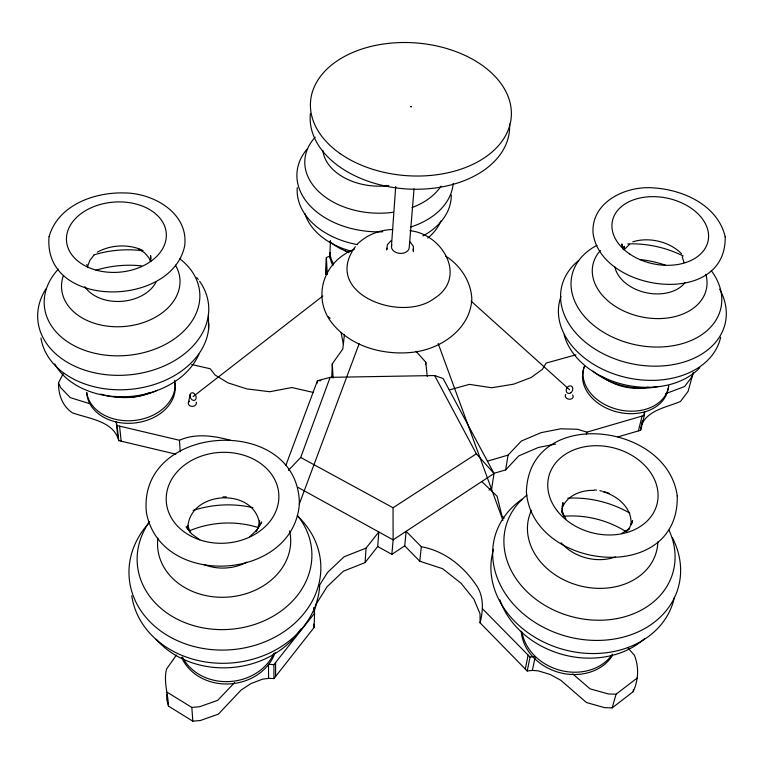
<?xml version="1.0" encoding="UTF-8"?>
<svg xmlns="http://www.w3.org/2000/svg" width="764" height="764" viewBox="0 0 764 764"><rect width="100%" height="100%" fill="white"/><g stroke="black" fill="none" stroke-linecap="round" stroke-linejoin="round"><path stroke-width="1.15" d="M166.762 694.142L166.762 699.623L168.481 706.117L192.805 721.187L200.493 720.471L218.389 714.13L241.157 690.007L250.945 683.57L262.558 679.177L268.584 678.308L273.942 678.594L314.109 627.464L314.558 613.253L313.66 607.628M275.584 676.512L275.594 662.531M480.059 622.822C483.335 610.025 484.032 596.216 476.087 584.899C463.089 565.943 444.39 550.834 421.327 546.747L406.123 531.314L404.719 545.859L419.751 561.215L442.576 568.683L461.074 583.266L473.89 599.177L480.069 613.893L480.059 622.822L527.198 670.983L532.374 670.391L538.362 670.887L550.319 674.526L560.786 680.266L586.466 702.546L604.668 707.655L612.165 707.884L633.194 691.687C638.456 679.998 639.181 667.211 634.406 655.254L628.228 648.283M317.375 383.05L317.442 380.73L330.124 377.349L434.64 375.535L443.12 378.533L494.031 473.479L491.749 488.196L488.95 490.049M330.029 258.242L330.105 255.883L326.362 257.563L325.97 274.601L326.457 259.282M330.411 240.536L330.086 249.981A40.74 29.204 3.4 0 0 333.629 263.981M331.767 377.75L332.292 363.788L342.788 349.043L344.459 334.46M365.068 562.591L366.061 548.103L378.82 531.973L377.702 546.518L365.068 562.591L343.351 571.224L327.04 586.781L316.621 603.417L313.956 612.126M391.435 246.457L395.704 186.473M630.949 524.849C632.63 508.471 617.579 495.569 602.911 491.768M617.875 436.922L640.633 430.237L644.358 415.406L644.635 411.758L643.775 415.186M640.633 430.237L640.92 426.598M414.031 188.813L409.217 247.584A8.91 6.36 4.3 0 1 398.846 253.266A8.91 6.36 4.3 0 1 391.837 244.833M623.93 249.694L624.217 246.256L623.73 248.462M377.702 546.518L391.856 554.377L393.126 539.871L393.04 507.745L476.364 453.816L494.031 473.479L393.126 539.871L297.922 487.346M425.558 364.543L425.787 362.222L416.065 351.278M633.194 691.687L633.413 689.539M419.751 561.215L421.327 546.747M494.298 473.231L505.653 469.898L508.06 455.124L521.363 441.029L541.16 432.625L560.795 428.795L577.546 429.263L586.867 432.157L644.358 415.406M525.279 669.025L528.134 655.12M527.198 670.983L530.073 657.088L482.351 608.66M188.402 402.733L190.131 394.568M532.374 670.391L535.067 657.651M586.38 434.439L586.867 432.157M562.027 506.866L562.953 502.626L562.189 510.046L563.603 516.55M259.655 520.828L257.783 528.459L261.718 521.974L255.969 531.477M387.052 248.271L386.651 249.904L387.396 244.7L391.12 240.631M638.389 430.896L642.085 416.074M641.493 424.316L642.343 420.888M631.79 523.827L632.582 520.647L629.66 527.561L625.993 531.744M693.168 373.013L688.049 391.454L680.504 401.444C666.781 407.441 647.509 409.791 641.292 425.643M693.215 372.803L692.155 376.547L684.563 386.555L665.444 393.718M612.165 707.884L616.061 694.218L637.3 677.935M288.458 470.347L300.701 457.464L330.124 377.349M87.612 266.407L89.78 260.524L93.962 255.176M285.851 465.381L317.442 380.73L320.823 380.673M299.24 504.183L359.137 343.752M561.788 509.072C566.086 495.912 580.85 489.877 593.809 490.412M175.873 454.16L118.716 440.608C113.702 420.773 88.213 418.634 72.36 412.789C62.323 405.951 58.408 394.73 58.494 382.917L63.106 373.758M255.835 531.744L256.981 529.863L249.885 536.557M318.941 586.141L327.613 572.389L344.106 556.765L366.061 548.103M355.336 246.696C321.09 293.223 401.243 323.544 434.267 298.428C467.979 277.246 442.251 233.727 409.905 230.718M176.398 655.092L166.552 669.063C163.381 681.641 168.08 693.607 168.481 706.117M273.942 678.594L273.932 664.632L314.558 613.253M505.653 469.898L518.842 455.841L538.448 447.446L555.609 444.075M234.672 682.51L217.73 700.34L199.624 706.719L191.84 707.435L167.24 692.27M625.067 248.768L629.498 244.423M627.072 530.97L629.622 528.526L621.743 533.444M357.485 243.945C366.854 234.863 379.775 229.802 392.763 229.525M346.579 253.046C322.465 266.903 314.185 297.368 330.038 320.498C348.747 346.302 382.812 355.776 413.41 352.204C441.067 348.852 470.185 329.083 471.827 299.221C471.168 281.477 460.31 265.261 445.46 255.978M193.091 396.602L322.847 296.012M391.856 554.377L404.719 545.859M348.212 252.015L354.372 249.14M489.59 489.18L491.749 488.196M117.837 436.903L116.214 421.843L117.102 425.548L179.454 440.265C195.603 432.978 214.388 435.814 230.833 440.417M487.413 461.141L508.06 455.124M449.242 389.946L469.344 384.378L491.691 387.749L513.618 384.168L531.123 377.512L542.411 369.346L546.126 363.081L575.903 354.821M530.073 657.088L534.265 656.61M616.061 694.218L608.478 693.989L590.056 688.841L572.675 673.858M273.932 664.632L268.508 664.346L268.584 678.308M191.668 364.504L210.205 368.764L215.018 374.971L227.901 382.831L246.858 388.914L269.759 391.731L291.886 387.529L313.087 392.4M89.149 403.497L70.288 397.633L60.662 387.663L58.494 382.917M300.701 457.464L393.04 507.745M138.599 248.911L144.587 252.808L148.894 257.745L150.451 261.508M199.757 539.776L191.84 534.026L186.12 526.768L190.484 532.756L187.677 525.393L187.791 527.532M328.3 316.831L330.115 318.244M471.159 301.197L569.495 389.65M481.788 481.53L497.097 496.247L501.852 515.528L504.049 518.279M410.077 241.825L413.362 246.342L413.439 251.595L413.095 249.083M565.923 518.909L561.454 510.829L562.476 513.742M434.64 375.535L476.364 453.816M86.762 264.554L87.86 267.419M438.144 343.437L502.922 520.313M682.233 256.78L684.038 262.615M623.29 249.436L621.762 243.974L622.889 248.548M341.088 332.703L343.351 344.01M313.584 624.102L314.109 627.464M117.102 425.548L118.716 440.608M119.576 426.131L121.17 441.181M425.787 362.222L427.238 376.442M150.861 258.901L150.575 255.539L150.766 261.517M259.378 522.824C252.922 486.83 189.758 490.908 187.829 527.37M191.84 707.435L192.805 721.187M179.454 440.265L180.208 451.791M326.362 257.563L327.307 274.553M332.292 363.788L333.094 378.075M208.438 314.472L208.562 329.379M297.75 515.92A87.459 72.389 -4.2 0 1 282.623 609.901A87.459 72.389 -4.2 0 1 168.72 614.208A87.459 72.389 -4.2 0 1 149.639 521.525M297.244 515.776A96.025 79.933 -4.4 0 1 292.459 625.258A96.025 79.933 -4.4 0 1 161.271 631.427A96.025 79.933 -4.4 0 1 149.161 522.729M300.749 629.087A85.902 72.322 -4.8 0 1 156.133 639.229M190.398 530.407A85.902 72.322 -4.8 0 1 258.595 527.676M289.594 530.875A66.649 54.817 -4.1 0 1 226.746 597.171A66.649 54.817 -4.1 0 1 157.909 538.142M319.705 585.31A94.44 79.103 -4.6 0 1 228.952 663.133A94.44 79.103 -4.6 0 1 131.761 595.7M193.139 510.467A94.44 79.103 -4.6 0 1 252.96 507.678M246.867 562.151A43.433 35.574 -3.9 0 1 203.892 564.51M222.945 496.896A43.433 35.574 -3.9 0 1 226.297 496.867M612.375 655.655A49.001 41.017 17 0 1 559.429 672.568A49.001 41.017 17 0 1 521.191 631.188M612.422 654.223A49.097 41.046 17 0 1 561.225 670.563A49.097 41.046 17 0 1 522.041 632.114M275.164 652.532A49.393 42.44 -5.7 0 1 229.41 683.914A49.393 42.44 -5.7 0 1 181.641 657.365M273.894 653.344A49.488 42.478 -5.6 0 1 228.684 681.593A49.488 42.478 -5.6 0 1 182.424 657.05M174.822 382.945A44.36 33.654 -5.8 0 1 135.027 422.95A44.36 33.654 -5.8 0 1 86.781 392.868M174.65 380.386A44.427 33.673 -5.8 0 1 136.231 420.229A44.427 33.673 -5.8 0 1 86.676 392.495M150.078 392.409A45.124 33.807 -5.5 0 1 118.754 397.07M116.424 396.726A45.124 33.807 -5.5 0 1 114.123 396.296M332.932 265.538A40.673 29.194 3.4 0 1 330 252.569M348.518 252.75A41.323 29.252 3.4 0 1 344.688 250.506M668.128 388.246A43.414 32.289 13 0 1 616.376 411.767A43.414 32.289 13 0 1 584.756 366.223M668.786 385.744A43.491 32.298 13 0 1 619.012 409.771A43.491 32.298 13 0 1 584.126 366.644M648.235 387.147A44.15 32.403 12.7 0 1 601.736 376.28M572.551 394.883A3.973 3.008 11.4 0 1 571.816 398.684A3.973 3.008 11.4 0 1 566.754 398.359A3.973 3.008 11.4 0 1 565.742 394.463M668.949 530.073A86.666 69.839 15.3 0 1 632.582 614.141A86.666 69.839 15.3 0 1 522.614 587.086A86.666 69.839 15.3 0 1 526.912 495.12M615.278 557.004A43.032 34.304 14.9 0 1 561.11 542.784M594.392 489.925A43.032 34.304 14.9 0 1 596.589 490.163M599.883 490.689A43.032 34.304 14.9 0 1 602.042 491.156M604.171 491.701A43.032 34.304 14.9 0 1 609.443 493.468M674.431 597.2A93.619 76.352 15.8 0 1 564.453 649.772A93.619 76.352 15.8 0 1 493.554 549.316M567.853 498.166A93.619 76.352 15.8 0 1 629.87 513.16M657.861 541.877A66.029 52.869 15.1 0 1 580.296 585.921A66.029 52.869 15.1 0 1 531.534 510.19M672.435 537.77A95.175 77.135 15.6 0 1 634.464 633.442A95.175 77.135 15.6 0 1 511.651 602.137A95.175 77.135 15.6 0 1 521.86 499.379M644.51 638.694A85.167 69.82 16 0 1 563.001 654.633A85.167 69.82 16 0 1 499.904 599.788M564.309 516.225A85.167 69.82 16 0 1 625.754 531.438M685.203 282.432A37.78 26.463 12 0 1 645.8 292.641A37.78 26.463 12 0 1 614.848 266.76M632.821 241.825A37.78 26.463 12 0 1 681.583 253.82M711.236 270.628A76.228 54.101 12.2 0 1 688.708 341.479A76.228 54.101 12.2 0 1 586.666 318.903A76.228 54.101 12.2 0 1 596.904 245.33M705.821 274.266A58.016 40.855 12 0 1 640.184 316.611A58.016 40.855 12 0 1 600.428 250.477M719.678 289.193A83.801 59.888 12.3 0 1 687.944 360.713A83.801 59.888 12.3 0 1 581.767 339.044A83.801 59.888 12.3 0 1 578.73 260.428M627.75 243.897A83.801 59.888 12.3 0 1 683.217 256.007M657.728 386.555A60.261 43.949 12.6 0 1 592.931 371.103M720.643 337.239A82.531 59.439 12.4 0 1 623.567 376.862A82.531 59.439 12.4 0 1 560.967 296.556M639.506 259.512A82.531 59.439 12.4 0 1 665.578 265.232M699.853 367.685A75.149 54.473 12.5 0 1 623.223 384.416A75.149 54.473 12.5 0 1 564.128 334.603M440.952 220.949A70.278 49.087 3.4 0 1 427.764 238.072M351.058 251.098A70.278 49.087 3.4 0 1 304.865 213.481M451.285 194.973A77.135 53.509 3.4 0 1 422.864 235.933M357.571 244.661A77.135 53.509 3.4 0 1 297.263 187.657M388.838 185.623A54.148 36.682 3.5 0 1 322.838 150.374M441.038 186.091A71.176 48.619 3.4 0 1 411.997 207.569M393.25 212.239A71.176 48.619 3.4 0 1 318.607 191.497A71.176 48.619 3.4 0 1 315.226 137.157M453.176 183.532A78.281 53.862 3.4 0 1 410.449 227.109M382.697 231.798A78.281 53.862 3.4 0 1 309.563 205.249A78.281 53.862 3.4 0 1 306.975 149.267M349.081 252.426A56.374 39.633 3.4 0 1 329.666 241.367M155.99 282.241A38.658 27.676 -4.7 0 1 121.17 301.379A38.658 27.676 -4.7 0 1 84.871 286.653M97.439 252.101A38.658 27.676 -4.7 0 1 142.897 250.506M179.626 258.681A77.976 56.546 -4.9 0 1 178.461 335.835A77.976 56.546 -4.9 0 1 72.704 344.936A77.976 56.546 -4.9 0 1 58.341 269.119M198.936 354.124A76.83 56.87 -5.3 0 1 128.658 396.583A76.83 56.87 -5.3 0 1 54.76 363.951M175.405 265.156A59.353 42.717 -4.8 0 1 125.277 326.4A59.353 42.717 -4.8 0 1 63.297 275.804M208.878 323.583A84.384 62.075 -5.2 0 1 129.746 389.382A84.384 62.075 -5.2 0 1 40.969 338.032M95.968 270.227A84.384 62.075 -5.2 0 1 141.617 265.901M199.605 281.257A85.702 62.572 -5 0 1 124.207 375.219A85.702 62.572 -5 0 1 45.926 288.859M93.953 254.87A85.702 62.572 -5 0 1 142.839 250.773M196.787 277.599A85.702 62.572 -5 0 1 198.239 279.404M157.46 390.242A61.597 45.869 -5.4 0 1 100.743 394.09M196.176 402.131A4.03 3.104 -3.7 0 1 194.304 405.913A4.03 3.104 -3.7 0 1 189.214 405.264A4.03 3.104 -3.7 0 1 189.329 401.272M509.569 123.988A99.903 66.535 4.3 0 1 408.348 189.052A99.903 66.535 4.3 0 1 310.404 113.645M299.402 503.409C294.111 581.003 161.156 589.388 146.468 512.959C136.66 422.922 297.922 412.866 299.402 503.409M49.058 236.697C42.669 309.382 171.967 308.102 184.707 245.75C188.698 213.156 153.535 193.197 124.847 192.948C94.669 191.917 58.093 204.943 49.058 236.697M725.179 236.764C726.803 308.436 600.953 292.488 593.055 233.221C590.935 201.591 626.652 185.308 653.974 187.934C683.599 189.873 717.835 205.401 725.179 236.764M677.229 495.912C679.444 585.816 532.136 570.517 526.406 491.835C528.917 406.257 667.364 421.785 677.229 495.912M410.831 106.674L411.309 106.75L410.831 106.674M191.497 536.414A56.383 45.448 -3.5 0 0 278.784 499.293A56.383 45.448 -3.5 0 0 197.322 457.665A56.383 45.448 -3.5 0 0 191.497 536.414M557.539 511.25A55.839 43.787 14.4 0 0 652.771 514.038A55.839 43.787 14.4 0 0 598.393 445.737A55.839 43.787 14.4 0 0 557.539 511.25M629.756 254.059A48.877 33.578 11.7 0 0 707.98 241.462A48.877 33.578 11.7 0 0 643.001 197.427A48.877 33.578 11.7 0 0 629.756 254.059M87.134 266.827A50.032 35.154 -4.4 0 0 166.094 238.826A50.032 35.154 -4.4 0 0 95.939 205.831A50.032 35.154 -4.4 0 0 87.134 266.827M189.997 395.494A4.03 2.865 65.6 0 0 194.533 400.355A4.03 2.865 65.6 0 0 194.734 393.966A4.03 2.865 65.6 0 0 189.997 395.494M570.727 392.849A3.963 3.132 -62.5 0 0 571.558 386.269A3.963 3.132 -62.5 0 0 566.21 389.831A3.963 3.132 -62.5 0 0 570.727 392.849M340.19 153.631A100.647 66.525 4.3 0 0 508.098 130.291A100.647 66.525 4.3 0 0 384.445 43.873A100.647 66.525 4.3 0 0 340.19 153.631"/></g></svg>
